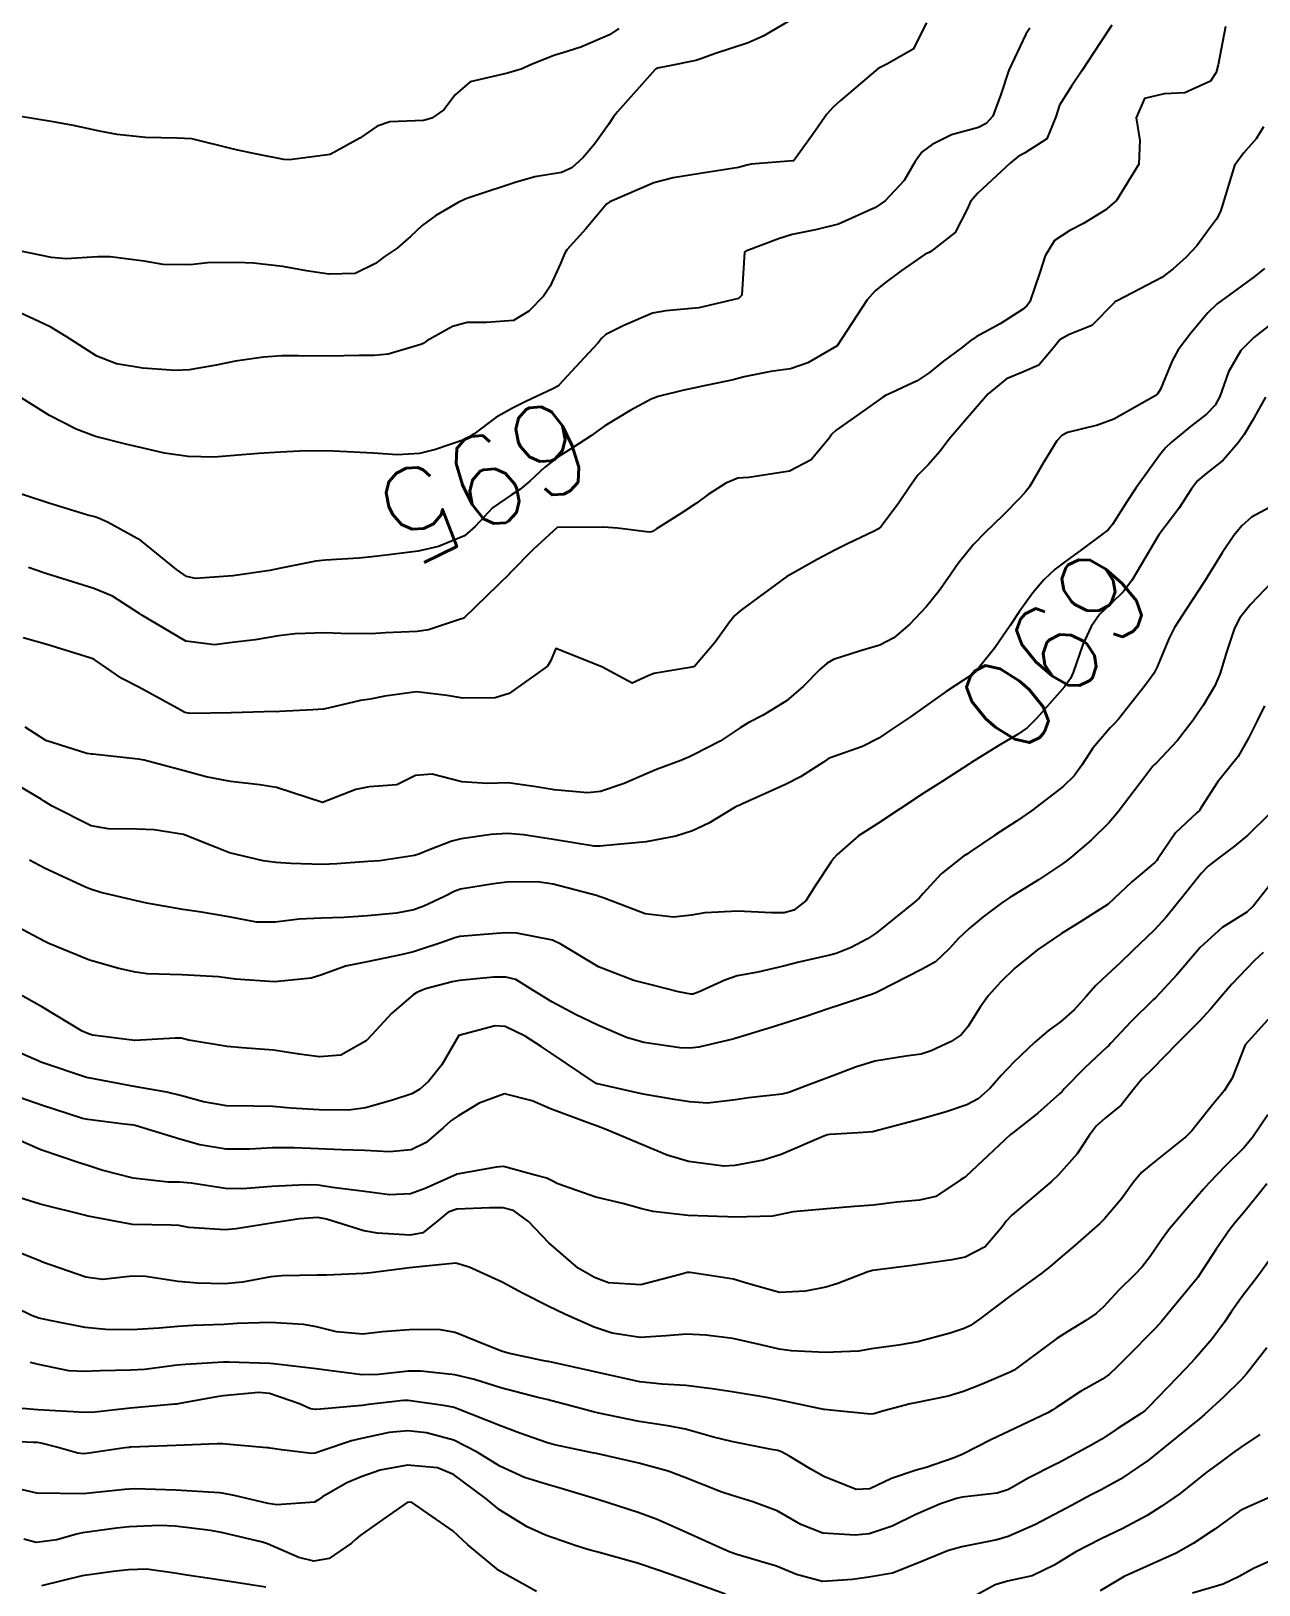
# Model space of a CAD drawing. Header units: metres. Extents: x 292545 to 299085, y 7450245 to 7463078.
# Drawn here: x 294490.7 to 294543.8, y 7462821.8 to 7462889 of the extents above; entities that cross this region are included whole.
import ezdxf
from ezdxf.enums import TextEntityAlignment as Align

# ---------------------------------------------------------------- set-up
doc = ezdxf.new("R2010")
doc.units = ezdxf.units.M
for name, color, linetype in [('Cotas', 45, 'Continuous'), ('Curvas de Nivel 1m', 11, 'Continuous'), ('Curvas de Nivel 5m', 15, 'Continuous')]:
    doc.layers.add(name, color=color, linetype=linetype)
doc.styles.add('Style-STANDARD', font='STANDARD.shx')

msp = doc.modelspace()

# ---------------------------------------------------------------- linework, layer by layer
at = {"layer": 'Curvas de Nivel 1m', "flags": 128}
for points, elevation in [([(294529.451, 7462889.313), (294528.882, 7462888.178), (294527.735, 7462887.533), (294527.359, 7462887.336), (294525.719, 7462885.937), (294525.414, 7462885.665), (294525.149, 7462885.366), (294524.561, 7462884.51), (294523.739, 7462883.379), (294523.711, 7462883.351), (294523.683, 7462883.346), (294521.875, 7462883.204), (294521.681, 7462883.163), (294521.331, 7462883.057), (294519.677, 7462882.797), (294518.499, 7462882.617), (294517.672, 7462882.397), (294515.761, 7462881.575), (294515.663, 7462881.511), (294515.648, 7462881.495), (294515.628, 7462881.48), (294514.731, 7462880.41), (294513.912, 7462879.497), (294513.807, 7462879.332), (294513.634, 7462878.907), (294513.186, 7462877.938), (294512.894, 7462877.507), (294512.269, 7462876.851), (294511.602, 7462876.449), (294510.431, 7462876.368), (294509.601, 7462876.361), (294508.969, 7462876.187), (294507.86, 7462875.567), (294507.7, 7462875.461), (294507.591, 7462875.409), (294506.182, 7462874.989), (294505.586, 7462874.939), (294504.926, 7462874.94), (294503.586, 7462874.915), (294502.292, 7462874.926), (294501.586, 7462874.921), (294500.793, 7462874.86), (294499.583, 7462874.688), (294498.744, 7462874.516), (294497.579, 7462874.311), (294496.987, 7462874.288), (294495.58, 7462874.395), (294494.435, 7462874.581), (294493.585, 7462874.912), (294492.261, 7462875.753), (294491.597, 7462876.159), (294490.845, 7462876.523), (294489.606, 7462877.086)], 697), ([(294523.509, 7462889.382), (294522.398, 7462888.742), (294521.743, 7462888.45), (294520.287, 7462887.97), (294519.736, 7462887.767), (294519.48, 7462887.688), (294518.277, 7462887.445), (294517.825, 7462887.356), (294517.731, 7462887.293), (294516.091, 7462885.474), (294515.929, 7462885.257), (294515.705, 7462884.924), (294515.102, 7462884.076), (294514.62, 7462883.491), (294514.129, 7462883.045), (294513.676, 7462882.842), (294512.526, 7462882.66), (294511.672, 7462882.41), (294509.98, 7462881.859), (294509.665, 7462881.757), (294509.517, 7462881.699), (294509.205, 7462881.555), (294508.239, 7462880.982), (294507.653, 7462880.562), (294507.15, 7462880.073), (294506.569, 7462879.581), (294506.017, 7462879.207), (294505.633, 7462878.912), (294504.755, 7462878.474), (294503.625, 7462878.447), (294502.654, 7462878.603), (294501.63, 7462878.787), (294500.364, 7462878.927), (294499.632, 7462878.953), (294498.376, 7462878.939), (294497.63, 7462878.855), (294496.46, 7462878.872), (294495.632, 7462879.011), (294494.169, 7462879.198), (294493.635, 7462879.207), (294492.267, 7462879.12), (294491.634, 7462879.168), (294489.889, 7462879.528)], 698), ([(294533.925, 7462889.085), (294533.749, 7462888.827), (294533.02, 7462887.271), (294532.665, 7462886.219), (294532.326, 7462885.281), (294532.037, 7462884.957), (294531.706, 7462884.796), (294530.534, 7462884.468), (294529.694, 7462884.056), (294529.272, 7462883.732), (294528.96, 7462883.317), (294528.492, 7462882.505), (294527.666, 7462881.616), (294527.257, 7462881.336), (294525.655, 7462880.616), (294524.653, 7462880.37), (294523.651, 7462880.166), (294523.05, 7462879.985), (294521.643, 7462879.452), (294521.593, 7462879.401), (294521.472, 7462877.545), (294521.33, 7462877.404), (294519.609, 7462876.991), (294518.181, 7462876.87), (294517.606, 7462876.76), (294516.37, 7462876.238), (294515.597, 7462875.84), (294515.411, 7462875.666), (294515.255, 7462875.483), (294514.449, 7462874.622), (294513.575, 7462873.671), (294513.483, 7462873.592), (294513.304, 7462873.503), (294512.136, 7462872.943), (294511.56, 7462872.66), (294510.834, 7462872.251), (294509.905, 7462871.545), (294509.541, 7462871.324), (294508.23, 7462870.869), (294507.534, 7462870.701), (294506.595, 7462870.646), (294505.534, 7462870.71), (294504.695, 7462870.763), (294503.535, 7462870.817), (294502.366, 7462870.8), (294501.534, 7462870.757), (294500.579, 7462870.7), (294499.532, 7462870.61), (294498.66, 7462870.55), (294497.532, 7462870.567), (294496.518, 7462870.715), (294495.535, 7462870.942), (294494.905, 7462871.088), (294493.54, 7462871.43), (294492.694, 7462871.748), (294491.552, 7462872.35), (294490.069, 7462873.271)], 696), ([(294516.149, 7462889.066), (294515.746, 7462888.799), (294514.519, 7462888.266), (294513.738, 7462888.022), (294513.339, 7462887.904), (294512.377, 7462887.514), (294511.932, 7462887.317), (294511.73, 7462887.248), (294511.346, 7462887.143), (294509.725, 7462886.77), (294509.075, 7462886.201), (294508.589, 7462885.561), (294508.077, 7462885.197), (294507.706, 7462885.099), (294506.256, 7462885.034), (294505.702, 7462884.842), (294504.963, 7462884.331), (294503.683, 7462883.62), (294501.922, 7462883.396), (294501.681, 7462883.41), (294500.441, 7462883.652), (294499.685, 7462883.807), (294499.493, 7462883.856), (294497.692, 7462884.297), (294497.057, 7462884.331), (294495.699, 7462884.353), (294494.464, 7462884.492), (294493.702, 7462884.631), (294492.581, 7462884.875), (294491.706, 7462885.029), (294490.201, 7462885.283)], 699), ([(294542.381, 7462889.161), (294542.063, 7462887.492), (294541.97, 7462887.166), (294541.729, 7462886.796), (294540.615, 7462886.29), (294539.723, 7462886.245), (294538.88, 7462886.039), (294538.514, 7462885.202), (294538.671, 7462884.228), (294538.637, 7462883.2), (294537.667, 7462881.637), (294537.179, 7462881.225), (294536.241, 7462880.647), (294535.649, 7462880.345), (294534.986, 7462879.903), (294534.588, 7462879.25), (294534.358, 7462878.521), (294533.918, 7462877.257), (294533.787, 7462877.083), (294533.61, 7462876.932), (294532.632, 7462876.304), (294531.598, 7462875.75), (294531.328, 7462875.561), (294531.004, 7462875.296), (294530.196, 7462874.692), (294529.576, 7462874.194), (294529.047, 7462873.839), (294527.94, 7462873.326), (294527.682, 7462873.209), (294527.561, 7462873.136), (294526.823, 7462872.609), (294525.546, 7462871.717), (294525.369, 7462871.538), (294525.252, 7462871.363), (294524.469, 7462870.435), (294523.529, 7462869.939), (294521.778, 7462869.659), (294521.525, 7462869.657), (294521.302, 7462869.635), (294520.775, 7462869.417), (294520.016, 7462868.924), (294519.51, 7462868.558), (294518.836, 7462868.103), (294517.777, 7462867.447), (294517.604, 7462867.337), (294517.491, 7462867.3), (294517.353, 7462867.314), (294516.095, 7462867.471), (294515.493, 7462867.515), (294515.46, 7462867.514), (294513.493, 7462867.5), (294512.448, 7462866.546), (294511.473, 7462865.554), (294511.437, 7462865.521), (294509.453, 7462863.591), (294509.43, 7462863.574), (294509.361, 7462863.551), (294507.93, 7462863.081), (294507.445, 7462863.014), (294506.076, 7462862.958), (294505.443, 7462862.912), (294504.132, 7462862.923), (294503.443, 7462862.956), (294502.161, 7462862.914), (294501.441, 7462862.818), (294500.442, 7462862.651), (294499.436, 7462862.532), (294498.676, 7462862.436), (294497.436, 7462862.586), (294495.542, 7462863.709), (294495.454, 7462863.775), (294494.265, 7462864.532), (294493.464, 7462864.864), (294491.852, 7462865.373), (294491.47, 7462865.487), (294491.262, 7462865.554), (294490.631, 7462865.768)], 694), ([(294544.026, 7462884.819), (294543.7, 7462884.299), (294543.156, 7462883.683), (294542.767, 7462883.154), (294542.378, 7462881.867), (294542.163, 7462881.162), (294541.99, 7462880.833), (294541.651, 7462880.361), (294541.138, 7462879.678), (294540.672, 7462879.18), (294540.124, 7462878.689), (294539.624, 7462878.309), (294537.697, 7462877.302), (294537.613, 7462877.265), (294537.588, 7462877.245), (294537.57, 7462877.22), (294536.598, 7462876.235), (294535.599, 7462875.834), (294535.224, 7462875.616), (294534.932, 7462875.247), (294534.309, 7462874.525), (294533.577, 7462874.201), (294532.914, 7462873.928), (294532.124, 7462873.282), (294531.556, 7462872.628), (294530.935, 7462871.911), (294530.414, 7462871.301), (294530.046, 7462870.797), (294529.532, 7462870.214), (294529.082, 7462869.76), (294528.756, 7462869.318), (294528.261, 7462868.573), (294527.496, 7462867.55), (294527.385, 7462867.45), (294527.187, 7462867.343), (294526.039, 7462866.803), (294525.485, 7462866.522), (294524.732, 7462866.116), (294523.473, 7462865.422), (294523.413, 7462865.381), (294521.458, 7462863.943), (294521.167, 7462863.702), (294520.934, 7462863.415), (294520.318, 7462862.543), (294519.424, 7462861.5), (294519.378, 7462861.476), (294519.144, 7462861.433), (294517.674, 7462861.194), (294517.419, 7462861.098), (294516.733, 7462860.777), (294515.423, 7462861.48), (294513.435, 7462862.279), (294513.207, 7462861.721), (294513.077, 7462861.505), (294511.411, 7462860.325), (294510.805, 7462860.14), (294509.409, 7462860.132), (294508.729, 7462860.238), (294507.411, 7462860.405), (294506.038, 7462860.219), (294505.408, 7462860.086), (294504.984, 7462860.028), (294503.403, 7462859.656), (294503.374, 7462859.65), (294502.922, 7462859.625), (294501.493, 7462859.548), (294501.402, 7462859.543), (294501.306, 7462859.546), (294499.401, 7462859.489), (294497.624, 7462859.465), (294497.401, 7462859.515), (294497.062, 7462859.693), (294495.412, 7462860.61), (294494.673, 7462860.979), (294493.568, 7462861.738), (294493.482, 7462861.798), (294493.424, 7462861.828), (294493.294, 7462861.872), (294491.433, 7462862.449), (294490.401, 7462862.739)], 693), ([(294544.068, 7462878.696), (294543.625, 7462878.344), (294542.024, 7462877.164), (294541.609, 7462876.774), (294540.877, 7462875.901), (294540.327, 7462875.183), (294540.067, 7462874.704), (294539.567, 7462873.475), (294539.461, 7462873.295), (294539.338, 7462873.193), (294537.553, 7462872.183), (294536.849, 7462871.928), (294535.547, 7462871.612), (294535.302, 7462871.486), (294535.093, 7462871.245), (294534.503, 7462870.28), (294533.902, 7462869.256), (294533.738, 7462869.039), (294533.516, 7462868.805), (294532.749, 7462868.026), (294531.986, 7462867.283), (294531.488, 7462866.774), (294530.821, 7462865.955), (294530.373, 7462865.301), (294530.005, 7462864.767), (294529.461, 7462864.093), (294528.735, 7462863.321), (294528.046, 7462862.729), (294527.439, 7462862.416), (294526.605, 7462862.179), (294525.429, 7462861.793), (294525.154, 7462861.636), (294524.847, 7462861.366), (294524.143, 7462860.645), (294523.409, 7462860.017), (294522.399, 7462859.395), (294521.741, 7462859.062), (294521.394, 7462858.844), (294520.532, 7462858.273), (294519.377, 7462857.673), (294519.21, 7462857.597), (294518.835, 7462857.435), (294517.782, 7462857.041), (294517.374, 7462856.878), (294516.392, 7462856.44), (294515.362, 7462856.09), (294514.804, 7462856.043), (294513.363, 7462856.171), (294512.582, 7462856.295), (294511.367, 7462856.463), (294510.468, 7462856.438), (294509.367, 7462856.51), (294508.089, 7462856.846), (294507.371, 7462856.784), (294506.562, 7462856.385), (294505.363, 7462856.298), (294504.79, 7462856.177), (294503.353, 7462855.62), (294501.362, 7462856.261), (294500.63, 7462856.385), (294499.366, 7462856.521), (294498.321, 7462856.728), (294497.372, 7462856.982), (294495.639, 7462857.447), (294495.38, 7462857.492), (294493.42, 7462857.702), (294493.382, 7462857.705), (294493.164, 7462857.742), (294491.388, 7462858.298), (294490.498, 7462858.877)], 692), ([(294544.398, 7462876.339), (294543.599, 7462875.715), (294543.047, 7462875.148), (294542.511, 7462874.229), (294542.134, 7462873.164), (294541.939, 7462872.786), (294541.555, 7462872.408), (294540.863, 7462871.864), (294540.046, 7462871.185), (294539.784, 7462870.944), (294539.537, 7462870.645), (294538.496, 7462869.205), (294538.118, 7462868.607), (294537.499, 7462867.631), (294537.308, 7462867.409), (294537.075, 7462867.224), (294536.17, 7462866.549), (294535.481, 7462866.047), (294535.023, 7462865.699), (294534.533, 7462865.249), (294534.044, 7462864.674), (294533.459, 7462863.863), (294533.064, 7462863.266), (294532.41, 7462862.303), (294531.591, 7462861.287), (294531.422, 7462861.151), (294530.298, 7462860.417), (294529.408, 7462859.777), (294528.762, 7462859.32), (294527.947, 7462858.779), (294527.389, 7462858.406), (294526.689, 7462858.041), (294525.376, 7462857.582), (294525.221, 7462857.516), (294524.997, 7462857.364), (294524.015, 7462856.725), (294523.363, 7462856.392), (294521.508, 7462855.562), (294521.354, 7462855.495), (294521.295, 7462855.469), (294521.187, 7462855.412), (294520.045, 7462854.724), (294519.343, 7462854.399), (294518.613, 7462854.165), (294517.338, 7462853.921), (294515.618, 7462853.758), (294515.335, 7462853.728), (294515.083, 7462853.735), (294513.338, 7462854.021), (294512.035, 7462854.215), (294511.34, 7462854.279), (294510.637, 7462854.24), (294509.338, 7462854.055), (294508.939, 7462853.952), (294507.932, 7462853.564), (294507.515, 7462853.384), (294507.329, 7462853.327), (294505.817, 7462853.102), (294505.325, 7462853.062), (294503.971, 7462852.966), (294503.326, 7462852.939), (294501.975, 7462852.985), (294501.327, 7462853.032), (294500.778, 7462853.098), (294499.331, 7462853.444), (294498.746, 7462853.676), (294497.338, 7462854.231), (294496.063, 7462854.432), (294495.34, 7462854.472), (294494.087, 7462854.475), (294493.342, 7462854.607), (294491.635, 7462855.472), (294491.352, 7462855.649), (294491.285, 7462855.694), (294491.188, 7462855.762), (294489.368, 7462856.829)], 691), ([(294544.281, 7462868.369), (294543.505, 7462867.944), (294543.079, 7462867.575), (294542.738, 7462867.158), (294542.232, 7462866.416), (294541.473, 7462865.17), (294540.675, 7462863.958), (294540.169, 7462863.183), (294539.924, 7462862.699), (294539.426, 7462861.478), (294539.275, 7462861.192), (294538.941, 7462860.72), (294537.755, 7462859.215), (294537.583, 7462859.035), (294537.397, 7462858.85), (294536.65, 7462857.961), (294536.165, 7462857.232), (294535.834, 7462856.769), (294535.364, 7462856.314), (294533.997, 7462855.26), (294533.348, 7462854.807), (294532.412, 7462854.21), (294531.335, 7462853.488), (294531.221, 7462853.404), (294531.055, 7462853.293), (294530.087, 7462852.537), (294529.309, 7462851.685), (294529.133, 7462851.485), (294528.939, 7462851.315), (294527.289, 7462849.991), (294526.909, 7462849.722), (294526.203, 7462849.351), (294525.545, 7462849.093), (294525.28, 7462849.021), (294523.932, 7462848.717), (294523.275, 7462848.546), (294522.165, 7462848.289), (294521.27, 7462848.134), (294520.738, 7462847.946), (294519.602, 7462847.427), (294519.354, 7462847.337), (294519.261, 7462847.329), (294518.729, 7462847.438), (294517.546, 7462847.736), (294517.266, 7462847.804), (294516.81, 7462847.922), (294515.273, 7462848.511), (294513.646, 7462849.496), (294513.285, 7462849.671), (294511.739, 7462849.975), (294511.287, 7462849.982), (294510.868, 7462849.953), (294509.286, 7462849.829), (294509.062, 7462849.775), (294508.466, 7462849.558), (294507.588, 7462849.259), (294507.279, 7462849.17), (294506.73, 7462849.03), (294505.274, 7462848.74), (294504.341, 7462848.541), (294503.268, 7462848.16), (294502.863, 7462848.028), (294501.265, 7462847.867), (294499.581, 7462847.98), (294499.267, 7462848.032), (294498.857, 7462848.084), (294497.268, 7462848.177), (294495.772, 7462848.217), (294495.269, 7462848.281), (294494.547, 7462848.45), (294493.274, 7462848.809), (294491.514, 7462849.524), (294491.282, 7462849.647), (294491.207, 7462849.686), (294491.045, 7462849.764), (294489.297, 7462850.697)], 689), ([(294544.379, 7462865.136), (294543.458, 7462864.17), (294543.002, 7462863.603), (294542.769, 7462863.157), (294542.435, 7462862.158), (294542.131, 7462861.163), (294541.925, 7462860.658), (294541.409, 7462859.814), (294541.148, 7462859.43), (294540.975, 7462859.174), (294540.284, 7462858.287), (294539.375, 7462857.323), (294539.306, 7462857.259), (294539.245, 7462857.192), (294538.895, 7462856.724), (294537.746, 7462855.214), (294537.348, 7462854.748), (294536.578, 7462853.99), (294535.699, 7462853.236), (294535.491, 7462853.078), (294535.329, 7462852.962), (294534.295, 7462852.279), (294533.309, 7462851.674), (294533.06, 7462851.519), (294532.711, 7462851.276), (294531.905, 7462850.676), (294531.292, 7462850.18), (294530.836, 7462849.746), (294530.437, 7462849.298), (294529.843, 7462848.739), (294529.274, 7462848.414), (294527.373, 7462847.447), (294527.263, 7462847.387), (294527.228, 7462847.376), (294527.127, 7462847.341), (294525.737, 7462846.874), (294525.253, 7462846.709), (294524.244, 7462846.374), (294523.243, 7462846.048), (294522.739, 7462845.889), (294521.233, 7462845.436), (294521.212, 7462845.431), (294521.138, 7462845.411), (294519.615, 7462845.041), (294519.229, 7462844.995), (294518.803, 7462845.011), (294517.231, 7462845.243), (294516.489, 7462845.467), (294515.241, 7462845.998), (294514.283, 7462846.454), (294513.256, 7462847.006), (294512.441, 7462847.512), (294511.708, 7462847.964), (294511.268, 7462848.072), (294510.737, 7462848.066), (294509.267, 7462847.931), (294508.949, 7462847.87), (294507.801, 7462847.565), (294507.418, 7462847.411), (294507.259, 7462847.301), (294506.324, 7462846.506), (294505.498, 7462845.596), (294505.23, 7462845.313), (294504.136, 7462844.699), (294503.223, 7462844.62), (294502.339, 7462844.748), (294501.226, 7462844.917), (294499.873, 7462845.017), (294499.227, 7462845.069), (294497.568, 7462845.348), (294497.23, 7462845.428), (294496.974, 7462845.438), (294495.229, 7462845.336), (294493.4, 7462845.57), (294493.232, 7462845.618), (294492.958, 7462845.743), (294491.248, 7462846.771), (294489.44, 7462847.787)], 688), ([(294544.072, 7462859.802), (294543.749, 7462859.145), (294543.635, 7462858.911), (294543.392, 7462858.43), (294542.925, 7462857.609), (294542.567, 7462857.158), (294542.029, 7462856.501), (294541.356, 7462855.443), (294541.25, 7462855.275), (294541.144, 7462855.172), (294540.211, 7462854.315), (294539.46, 7462853.189), (294539.41, 7462853.111), (294539.33, 7462853.029), (294538.333, 7462852.189), (294537.303, 7462851.22), (294536.08, 7462850.447), (294535.29, 7462849.951), (294534.258, 7462849.255), (294533.275, 7462848.459), (294532.674, 7462847.87), (294532.139, 7462847.281), (294531.771, 7462846.769), (294531.242, 7462845.92), (294530.953, 7462845.577), (294530.526, 7462845.297), (294529.654, 7462844.881), (294529.227, 7462844.745), (294528.555, 7462844.649), (294527.224, 7462844.445), (294526.386, 7462844.183), (294525.217, 7462843.739), (294524.944, 7462843.634), (294524.259, 7462843.37), (294523.497, 7462843.089), (294523.207, 7462843.01), (294521.759, 7462842.85), (294521.203, 7462842.775), (294519.994, 7462842.629), (294519.205, 7462842.681), (294518.557, 7462842.79), (294517.209, 7462843.019), (294515.239, 7462843.454), (294515.213, 7462843.462), (294515.177, 7462843.48), (294513.226, 7462844.78), (294512.795, 7462845.073), (294512.112, 7462845.517), (294511.239, 7462845.932), (294510.812, 7462845.962), (294509.233, 7462845.55), (294508.498, 7462844.279), (294507.932, 7462843.563), (294507.549, 7462843.227), (294507.207, 7462843.022), (294506.37, 7462842.748), (294505.201, 7462842.43), (294504.48, 7462842.328), (294503.2, 7462842.332), (294501.973, 7462842.411), (294501.201, 7462842.476), (294500.371, 7462842.488), (294499.201, 7462842.512), (294498.203, 7462842.68), (294497.206, 7462842.963), (294496.61, 7462843.102), (294495.209, 7462843.349), (294493.235, 7462843.717), (294493.213, 7462843.723), (294493.14, 7462843.741), (294491.219, 7462844.384), (294490.256, 7462844.807)], 687), ([(294544.278, 7462855.136), (294543.344, 7462854.21), (294542.766, 7462853.728), (294542.017, 7462853.163), (294541.631, 7462852.864), (294541.324, 7462852.553), (294540.709, 7462851.779), (294540.239, 7462851.181), (294539.816, 7462850.667), (294539.292, 7462850.104), (294538.352, 7462849.204), (294537.807, 7462848.682), (294537.267, 7462848.176), (294536.773, 7462847.712), (294536.353, 7462847.229), (294535.834, 7462846.655), (294535.247, 7462846.147), (294534.726, 7462845.763), (294534.134, 7462845.256), (294533.224, 7462844.392), (294532.68, 7462843.814), (294532.203, 7462843.28), (294531.681, 7462842.81), (294531.202, 7462842.552), (294530.257, 7462842.24), (294529.192, 7462841.929), (294528.702, 7462841.806), (294527.184, 7462841.396), (294527.133, 7462841.391), (294526.497, 7462841.347), (294525.272, 7462841.269), (294525.182, 7462841.258), (294525.017, 7462841.198), (294523.173, 7462840.406), (294522.4, 7462840.168), (294521.168, 7462839.926), (294520.688, 7462839.897), (294519.173, 7462840.097), (294518.247, 7462840.374), (294517.183, 7462840.822), (294515.632, 7462841.476), (294515.195, 7462841.642), (294514.944, 7462841.734), (294513.202, 7462842.376), (294512.414, 7462842.721), (294511.208, 7462843.033), (294510.123, 7462842.621), (294509.198, 7462842.065), (294508.89, 7462841.859), (294508.561, 7462841.556), (294507.828, 7462840.918), (294507.178, 7462840.602), (294506.244, 7462840.517), (294505.178, 7462840.579), (294504.176, 7462840.612), (294503.178, 7462840.644), (294502.117, 7462840.697), (294501.179, 7462840.7), (294500.198, 7462840.639), (294499.177, 7462840.632), (294498.037, 7462840.825), (294497.184, 7462841.07), (294495.253, 7462841.658), (294495.192, 7462841.674), (294494.773, 7462841.724), (294493.195, 7462841.918), (294492.975, 7462841.963), (294491.201, 7462842.533), (294490.292, 7462842.862)], 686), ([(294544.003, 7462849.139), (294543.638, 7462848.784), (294543.272, 7462848.423), (294542.648, 7462847.77), (294542.129, 7462847.161), (294541.732, 7462846.681), (294541.243, 7462846.149), (294540.278, 7462845.184), (294539.222, 7462844.114), (294538.766, 7462843.656), (294538.393, 7462843.208), (294537.872, 7462842.544), (294537.195, 7462841.997), (294536.785, 7462841.628), (294536.492, 7462841.227), (294535.971, 7462840.436), (294535.166, 7462839.53), (294534.853, 7462839.245), (294533.148, 7462837.784), (294532.896, 7462837.522), (294532.728, 7462837.274), (294531.997, 7462836.414), (294531.123, 7462835.975), (294530.556, 7462835.861), (294529.118, 7462835.647), (294528.829, 7462835.603), (294527.114, 7462835.395), (294527.071, 7462835.383), (294526.925, 7462835.342), (294525.625, 7462834.838), (294525.106, 7462834.677), (294524.23, 7462834.499), (294523.104, 7462834.449), (294521.667, 7462834.845), (294521.109, 7462835.02), (294519.233, 7462835.307), (294519.112, 7462835.302), (294518.927, 7462835.248), (294517.106, 7462834.768), (294515.715, 7462834.866), (294515.109, 7462835.086), (294514.402, 7462835.487), (294513.129, 7462836.586), (294512.245, 7462837.513), (294511.606, 7462837.982), (294511.149, 7462838.097), (294510.584, 7462838.1), (294509.148, 7462838.04), (294508.782, 7462837.918), (294508.343, 7462837.558), (294507.676, 7462837.023), (294507.133, 7462836.917), (294505.72, 7462837.008), (294505.138, 7462837.101), (294503.518, 7462837.616), (294503.144, 7462837.684), (294502.351, 7462837.632), (294501.141, 7462837.435), (294499.614, 7462837.19), (294499.138, 7462837.147), (294497.567, 7462837.258), (294497.139, 7462837.333), (294496.8, 7462837.355), (294495.14, 7462837.384), (294493.214, 7462837.739), (294493.143, 7462837.761), (294493.115, 7462837.768), (294491.148, 7462838.257), (294489.989, 7462838.615)], 684), ([(294545.017, 7462847.124), (294543.233, 7462845.15), (294542.664, 7462843.71), (294542.324, 7462843.159), (294541.82, 7462842.548), (294541.192, 7462841.772), (294540.925, 7462841.436), (294540.673, 7462841.178), (294539.171, 7462839.969), (294538.742, 7462839.629), (294538.4, 7462839.208), (294537.882, 7462838.486), (294537.147, 7462837.62), (294536.946, 7462837.421), (294536.722, 7462837.224), (294535.876, 7462836.488), (294535.122, 7462835.842), (294534.796, 7462835.566), (294534.399, 7462835.251), (294533.103, 7462834.307), (294532.502, 7462833.873), (294531.739, 7462833.284), (294531.363, 7462833.015), (294531.089, 7462832.889), (294530.477, 7462832.689), (294529.083, 7462832.304), (294528.243, 7462832.166), (294527.08, 7462832.004), (294526.51, 7462831.914), (294525.078, 7462831.851), (294523.612, 7462831.916), (294523.079, 7462831.991), (294522.294, 7462832.184), (294521.083, 7462832.458), (294519.911, 7462832.595), (294519.085, 7462832.638), (294518.208, 7462832.567), (294517.083, 7462832.496), (294515.868, 7462832.689), (294515.088, 7462832.95), (294513.853, 7462833.492), (294513.096, 7462833.851), (294511.994, 7462834.409), (294511.107, 7462834.89), (294509.692, 7462835.544), (294509.115, 7462835.706), (294508.964, 7462835.702), (294507.673, 7462835.572), (294507.112, 7462835.515), (294505.429, 7462835.286), (294505.118, 7462835.257), (294503.534, 7462835.198), (294503.116, 7462835.192), (294501.592, 7462835.167), (294501.115, 7462835.124), (294499.885, 7462834.889), (294499.11, 7462834.819), (294497.942, 7462834.851), (294497.111, 7462834.924), (294495.697, 7462835.129), (294495.114, 7462835.144), (294493.836, 7462835.009), (294493.113, 7462835.1), (294491.246, 7462835.759), (294491.123, 7462835.809), (294489.722, 7462836.374)], 683), ([(294544.207, 7462842.125), (294543.551, 7462841.144), (294543.178, 7462840.692), (294542.393, 7462839.935), (294541.655, 7462839.165), (294541.426, 7462838.902), (294541.157, 7462838.587), (294539.956, 7462837.188), (294539.608, 7462836.721), (294539.125, 7462836.002), (294538.776, 7462835.545), (294538.446, 7462835.207), (294537.772, 7462834.548), (294537.099, 7462833.827), (294536.785, 7462833.534), (294536.346, 7462833.227), (294535.563, 7462832.761), (294535.085, 7462832.455), (294533.473, 7462831.264), (294533.248, 7462831.09), (294533.069, 7462830.993), (294531.86, 7462830.483), (294531.056, 7462830.164), (294530.384, 7462829.969), (294529.049, 7462829.692), (294528.746, 7462829.624), (294527.612, 7462829.334), (294527.181, 7462829.2), (294527.041, 7462829.182), (294525.305, 7462829.357), (294525.043, 7462829.386), (294525.017, 7462829.386), (294523.049, 7462829.806), (294522.542, 7462829.904), (294521.054, 7462830.15), (294520.191, 7462830.284), (294519.058, 7462830.422), (294518.028, 7462830.476), (294517.06, 7462830.584), (294515.641, 7462830.897), (294515.066, 7462831.035), (294513.113, 7462831.459), (294513.072, 7462831.466), (294512.838, 7462831.504), (294511.367, 7462831.817), (294511.077, 7462831.904), (294510.457, 7462832.158), (294509.085, 7462832.714), (294508.37, 7462832.845), (294507.085, 7462832.828), (294505.937, 7462832.738), (294505.083, 7462832.64), (294503.956, 7462832.739), (294503.086, 7462832.957), (294502.524, 7462833.065), (294501.088, 7462833.15), (294499.656, 7462833.096), (294499.087, 7462833.066), (294497.749, 7462833.021), (294497.086, 7462832.973), (294496.282, 7462832.899), (294495.084, 7462832.831), (294493.976, 7462832.839), (294493.085, 7462832.923), (294491.628, 7462833.214), (294491.089, 7462833.339), (294490.771, 7462833.446), (294490.087, 7462833.775)], 682), ([(294544.161, 7462839.14), (294543.722, 7462838.58), (294543.15, 7462837.887), (294542.811, 7462837.489), (294542.552, 7462837.156), (294541.971, 7462836.32), (294541.231, 7462835.169), (294541.185, 7462835.096), (294541.111, 7462835), (294539.608, 7462833.192), (294539.364, 7462832.921), (294539.084, 7462832.629), (294538.376, 7462831.904), (294537.688, 7462831.214), (294537.37, 7462830.916), (294537.065, 7462830.702), (294536.117, 7462830.169), (294535.046, 7462829.46), (294534.916, 7462829.371), (294534.696, 7462829.245), (294533.035, 7462828.45), (294532.239, 7462828.07), (294531.025, 7462827.455), (294530.648, 7462827.296), (294529.444, 7462826.886), (294529.015, 7462826.771), (294527.936, 7462826.404), (294527.002, 7462825.957), (294526.42, 7462825.928), (294525.01, 7462826.497), (294524.455, 7462826.806), (294523.51, 7462827.383), (294523.191, 7462827.554), (294523.025, 7462827.607), (294522.761, 7462827.657), (294521.029, 7462828), (294520.252, 7462828.196), (294519.034, 7462828.534), (294518.271, 7462828.677), (294517.037, 7462828.862), (294515.286, 7462829.232), (294515.041, 7462829.284), (294514.884, 7462829.325), (294514.302, 7462829.487), (294513.048, 7462829.811), (294512.654, 7462829.901), (294511.055, 7462830.323), (294509.923, 7462830.678), (294509.063, 7462830.883), (294507.599, 7462831.038), (294507.065, 7462831.037), (294505.761, 7462830.895), (294505.062, 7462830.887), (294503.603, 7462831.076), (294503.066, 7462831.14), (294501.363, 7462831.351), (294501.069, 7462831.381), (294499.303, 7462831.434), (294499.069, 7462831.43), (294497.42, 7462831.334), (294497.067, 7462831.297), (294495.655, 7462831.12), (294495.063, 7462831.084), (294493.738, 7462831.058), (294493.062, 7462831.03), (294492.375, 7462831.059), (294491.069, 7462831.329), (294490.727, 7462831.423)], 681), ([(294544.163, 7462832.053), (294543.463, 7462831.146), (294543.287, 7462830.921), (294543.058, 7462830.674), (294542.291, 7462829.917), (294541.475, 7462829.166), (294541.239, 7462828.969), (294541.039, 7462828.81), (294539.049, 7462827.2), (294537.844, 7462826.378), (294537.003, 7462825.915), (294536.543, 7462825.682), (294535.724, 7462825.233), (294534.989, 7462824.841), (294534.134, 7462824.402), (294532.979, 7462823.898), (294532.492, 7462823.76), (294530.975, 7462823.457), (294530.41, 7462823.298), (294528.967, 7462822.7), (294527.983, 7462822.31), (294526.961, 7462822.133), (294526.262, 7462822.045), (294524.959, 7462821.958), (294523.839, 7462822.254), (294522.965, 7462822.609), (294521.256, 7462823.121), (294520.971, 7462823.214), (294520.513, 7462823.415), (294518.983, 7462824.107), (294517.81, 7462824.628), (294516.995, 7462824.94), (294515.285, 7462825.477), (294515.004, 7462825.564), (294513.519, 7462826.013), (294513.009, 7462826.157), (294512.078, 7462826.454), (294511.017, 7462826.93), (294510.027, 7462827.54), (294509.028, 7462828.056), (294507.846, 7462828.383), (294507.032, 7462828.46), (294506.231, 7462828.388), (294505.028, 7462828.128), (294504.605, 7462828.027), (294503.358, 7462827.617), (294503.116, 7462827.525), (294503.022, 7462827.493), (294502.881, 7462827.482), (294501.572, 7462827.642), (294501.088, 7462827.714), (294501.024, 7462827.725), (294500.938, 7462827.736), (294499.025, 7462827.898), (294498.799, 7462827.898), (294497.024, 7462827.828), (294495.058, 7462827.754), (294495.023, 7462827.754), (294494.995, 7462827.749), (294494.805, 7462827.722), (294493.266, 7462827.492), (294493.02, 7462827.472), (294492.771, 7462827.495), (294491.869, 7462827.757), (294491.191, 7462827.934), (294491.026, 7462827.954), (294490.835, 7462827.963), (294489.027, 7462828.051)], 679), ([(294543.865, 7462828.312), (294543.029, 7462827.741), (294542.679, 7462827.501), (294542.218, 7462827.158), (294541.532, 7462826.648), (294541.009, 7462826.233), (294540.42, 7462825.761), (294539.598, 7462825.191), (294538.989, 7462824.81), (294537.947, 7462824.247), (294536.979, 7462823.788), (294535.909, 7462823.236), (294534.967, 7462822.664), (294534.018, 7462822.204), (294532.96, 7462821.962), (294532.422, 7462821.812), (294531.473, 7462821.285)], 678), ([(294520.768, 7462821.412), (294518.959, 7462822.056), (294517.936, 7462822.418), (294516.966, 7462822.75), (294515.21, 7462823.238), (294514.971, 7462823.295), (294514.822, 7462823.333), (294514.307, 7462823.49), (294512.98, 7462823.956), (294512.192, 7462824.311), (294510.996, 7462825.047), (294510.406, 7462825.536), (294509.013, 7462826.573), (294508.316, 7462826.861), (294507.017, 7462826.986), (294505.836, 7462826.771), (294505.012, 7462826.481), (294504.398, 7462826.217), (294503.341, 7462825.617), (294503.151, 7462825.468), (294502.999, 7462825.381), (294501.377, 7462825.264), (294500.998, 7462825.328), (294499.523, 7462825.665), (294499.004, 7462825.765), (294498.893, 7462825.782), (294497.005, 7462825.903), (294495.245, 7462825.956), (294495.005, 7462825.946), (294494.801, 7462825.926), (294493.003, 7462825.74), (294491.003, 7462825.77), (294489.007, 7462826.233)], 678), ([(294512.594, 7462821.514), (294510.962, 7462822.427), (294509.623, 7462823.543), (294508.982, 7462824.144), (294507.199, 7462825.378), (294507, 7462825.365), (294505.953, 7462824.625), (294504.978, 7462823.939), (294504.793, 7462823.785), (294504.594, 7462823.604), (294503.634, 7462822.945), (294502.965, 7462822.824), (294502.327, 7462822.991), (294500.972, 7462823.576), (294500.748, 7462823.652), (294498.979, 7462824.066), (294498.503, 7462824.152), (294496.983, 7462824.346), (294496.305, 7462824.378), (294494.982, 7462824.32), (294494.443, 7462824.264), (294492.978, 7462824.051), (294492.717, 7462824.004), (294491.857, 7462823.757), (294490.972, 7462823.635), (294490.437, 7462823.775)], 677), ([(294544.467, 7462825.669), (294543.307, 7462825.147), (294543.088, 7462825.053), (294542.991, 7462824.995), (294541.923, 7462824.221), (294540.977, 7462823.589), (294540.241, 7462823.181), (294538.967, 7462822.604), (294538.006, 7462822.166), (294536.956, 7462821.545)], 677), ([(294544.973, 7462823.13), (294543.591, 7462822.519), (294542.963, 7462822.167), (294542.277, 7462821.84), (294540.956, 7462821.446)], 676), ([(294500.903, 7462821.701), (294498.956, 7462822.004), (294497.488, 7462822.222), (294496.959, 7462822.314), (294495.732, 7462822.48), (294494.96, 7462822.454), (294494.299, 7462822.388), (294492.958, 7462822.203), (294491.198, 7462821.766)], 676)]:
    msp.add_lwpolyline(points, dxfattribs=dict(at, elevation=elevation))
at = {"layer": 'Curvas de Nivel 5m', "flags": 128}
for points, elevation in [([(294537.467, 7462889.214), (294536.967, 7462888.443), (294536.166, 7462887.234), (294535.726, 7462886.581), (294535.202, 7462885.761), (294535.045, 7462885.247), (294534.654, 7462884.295), (294533.689, 7462883.684), (294533.416, 7462883.535), (294533.089, 7462883.269), (294531.67, 7462881.955), (294531.36, 7462881.599), (294531.222, 7462881.294), (294530.694, 7462880.253), (294529.644, 7462879.427), (294529.563, 7462879.391), (294529.4, 7462879.312), (294528.36, 7462878.595), (294527.624, 7462878.052), (294527.229, 7462877.725), (294526.896, 7462877.341), (294525.593, 7462875.36), (294524.332, 7462874.622), (294523.578, 7462874.359), (294522.728, 7462874.241), (294521.572, 7462874.013), (294521.094, 7462873.89), (294519.565, 7462873.562), (294519.456, 7462873.54), (294518.958, 7462873.436), (294517.849, 7462873.159), (294517.559, 7462873.044), (294516.648, 7462872.558), (294515.547, 7462871.897), (294515.305, 7462871.724), (294514.978, 7462871.486), (294514.114, 7462870.917), (294513.533, 7462870.556), (294512.937, 7462870.098), (294512.315, 7462869.512), (294511.882, 7462869.152), (294511.514, 7462868.916), (294510.689, 7462868.348), (294509.942, 7462867.543), (294509.489, 7462867.143), (294508.357, 7462866.689), (294507.482, 7462866.487), (294506.215, 7462866.324), (294505.479, 7462866.232), (294504.91, 7462866.174), (294503.478, 7462866.096), (294503.056, 7462866.046), (294501.474, 7462865.731), (294501.063, 7462865.646), (294499.47, 7462865.41), (294497.849, 7462865.306), (294497.47, 7462865.382), (294497.04, 7462865.694), (294495.491, 7462866.946), (294494.059, 7462867.732), (294493.667, 7462867.9), (294493.505, 7462867.959), (294493.206, 7462868.043), (294491.511, 7462868.558), (294490.336, 7462868.95)], 695), ([(294544.108, 7462873.142), (294543.553, 7462872.127), (294543.184, 7462871.516), (294542.927, 7462871.156), (294542.28, 7462870.418), (294541.529, 7462869.826), (294541.173, 7462869.527), (294540.903, 7462869.176), (294540.365, 7462868.326), (294539.493, 7462867.19), (294538.326, 7462865.207), (294537.959, 7462864.719), (294537.458, 7462864.238), (294536.937, 7462863.739), (294536.572, 7462863.229), (294536.219, 7462862.448), (294535.8, 7462861.236), (294535.675, 7462860.983), (294535.417, 7462860.623), (294534.771, 7462859.884), (294534.209, 7462859.252), (294533.806, 7462858.846), (294533.392, 7462858.551), (294532.585, 7462858.078), (294531.373, 7462857.326), (294531.35, 7462857.313), (294531.318, 7462857.291), (294530.138, 7462856.53), (294529.36, 7462856.04), (294528.287, 7462855.326), (294527.347, 7462854.716), (294526.513, 7462854.177), (294525.574, 7462853.358), (294525.461, 7462853.229), (294525.328, 7462853.059), (294524.653, 7462852.027), (294524.239, 7462851.371), (294523.714, 7462850.961), (294523.298, 7462850.853), (294522.761, 7462850.851), (294521.298, 7462850.919), (294519.874, 7462850.848), (294519.296, 7462850.748), (294518.52, 7462850.666), (294517.296, 7462850.81), (294515.516, 7462851.478), (294515.304, 7462851.561), (294515.19, 7462851.596), (294513.312, 7462852.092), (294512.639, 7462852.184), (294511.312, 7462852.169), (294510.736, 7462852.111), (294509.308, 7462851.873), (294509.067, 7462851.792), (294508.617, 7462851.557), (294507.727, 7462851.137), (294507.297, 7462850.984), (294506.55, 7462850.836), (294505.294, 7462850.726), (294504.263, 7462850.646), (294503.298, 7462850.615), (294502.344, 7462850.583), (294501.295, 7462850.442), (294500.496, 7462850.451), (294499.298, 7462850.671), (294498.109, 7462850.874), (294497.303, 7462850.997), (294495.746, 7462851.273), (294495.308, 7462851.368), (294493.76, 7462851.736), (294493.314, 7462851.872), (294493.1, 7462851.958), (294491.323, 7462852.786), (294490.679, 7462853.122)], 690), ([(294544.341, 7462852.111), (294543.588, 7462851.146), (294543.3, 7462850.886), (294542.238, 7462850.216), (294541.285, 7462849.353), (294541.199, 7462849.256), (294541.131, 7462849.172), (294540.271, 7462848.177), (294539.362, 7462847.198), (294539.252, 7462847.09), (294538.302, 7462846.15), (294537.423, 7462845.218), (294537.331, 7462845.12), (294537.231, 7462845.027), (294536.299, 7462844.153), (294535.411, 7462843.238), (294535.316, 7462843.135), (294535.21, 7462843.024), (294534.262, 7462842.189), (294533.184, 7462841.349), (294533.136, 7462841.318), (294533.081, 7462841.271), (294532.108, 7462840.346), (294531.165, 7462839.466), (294531.063, 7462839.392), (294530.908, 7462839.293), (294529.862, 7462838.597), (294529.154, 7462838.439), (294528.169, 7462838.341), (294527.152, 7462838.22), (294526.346, 7462838.153), (294525.15, 7462838.054), (294523.696, 7462837.93), (294523.147, 7462837.807), (294522.793, 7462837.747), (294521.146, 7462837.703), (294520.85, 7462837.709), (294519.146, 7462837.772), (294517.633, 7462837.938), (294517.149, 7462838.058), (294516.333, 7462838.287), (294515.154, 7462838.557), (294513.513, 7462839.143), (294513.161, 7462839.332), (294513.043, 7462839.383), (294512.544, 7462839.509), (294511.168, 7462839.881), (294510.848, 7462839.852), (294509.163, 7462839.55), (294507.779, 7462838.942), (294507.154, 7462838.701), (294506.24, 7462838.67), (294505.155, 7462838.813), (294503.784, 7462838.986), (294503.157, 7462839.075), (294502.627, 7462839.098), (294501.157, 7462839.028), (294499.891, 7462838.928), (294499.156, 7462838.94), (294497.671, 7462839.172), (294497.158, 7462839.217), (294496.678, 7462839.217), (294495.159, 7462839.378), (294493.814, 7462839.733), (294493.166, 7462839.944), (294492.875, 7462840.035), (294491.176, 7462840.615), (294489.704, 7462841.263)], 685), ([(294544.336, 7462835.927), (294543.775, 7462835.143), (294543.485, 7462834.77), (294543.104, 7462834.269), (294542.639, 7462833.614), (294542.329, 7462833.158), (294541.799, 7462832.446), (294541.069, 7462831.589), (294540.868, 7462831.371), (294540.678, 7462831.176), (294539.046, 7462829.484), (294538.901, 7462829.346), (294538.709, 7462829.203), (294537.703, 7462828.547), (294537.032, 7462828.107), (294536.474, 7462827.78), (294535.469, 7462827.236), (294535.176, 7462827.083), (294535.019, 7462827.009), (294533.845, 7462826.423), (294533.003, 7462825.932), (294532.512, 7462825.763), (294530.998, 7462825.598), (294530.747, 7462825.544), (294530.056, 7462825.304), (294528.988, 7462824.846), (294527.975, 7462824.338), (294526.98, 7462824.014), (294526.372, 7462823.953), (294524.98, 7462824.036), (294524.027, 7462824.418), (294522.997, 7462825.003), (294521.941, 7462825.401), (294521.006, 7462825.684), (294520.603, 7462825.818), (294519.013, 7462826.444), (294518.293, 7462826.718), (294517.019, 7462827.062), (294515.195, 7462827.478), (294515.023, 7462827.515), (294513.381, 7462827.859), (294513.027, 7462827.962), (294511.875, 7462828.361), (294511.034, 7462828.673), (294509.178, 7462829.412), (294509.042, 7462829.473), (294508.984, 7462829.493), (294508.575, 7462829.557), (294507.046, 7462829.774), (294506.854, 7462829.774), (294505.329, 7462829.597), (294505.077, 7462829.565), (294505.043, 7462829.562), (294503.253, 7462829.406), (294503.041, 7462829.383), (294502.833, 7462829.416), (294502.354, 7462829.63), (294501.049, 7462830.072), (294500.59, 7462830.114), (294499.047, 7462829.97), (294498.784, 7462829.936), (294497.411, 7462829.686), (294497.105, 7462829.626), (294497.042, 7462829.619), (294496.965, 7462829.614), (294495.04, 7462829.44), (294493.5, 7462829.274), (294493.038, 7462829.26), (294492.574, 7462829.282), (294491.047, 7462829.372), (294489.323, 7462829.513)], 680)]:
    msp.add_lwpolyline(points, dxfattribs=dict(at, elevation=elevation))

# ---------------------------------------------------------------- texts
at = {"layer": 'Cotas', "style": 'Style-STANDARD'}
for s, rotation, p in [('695', 206.14909, (294510.37, 7462869.505, 695)), ('690', 228.66254, (294535.019, 7462862.217, 690))]:
    msp.add_text(s, height=4, rotation=rotation, dxfattribs=at).set_placement(p, align=Align.MIDDLE_CENTER)

doc.saveas('drawing.dxf')
